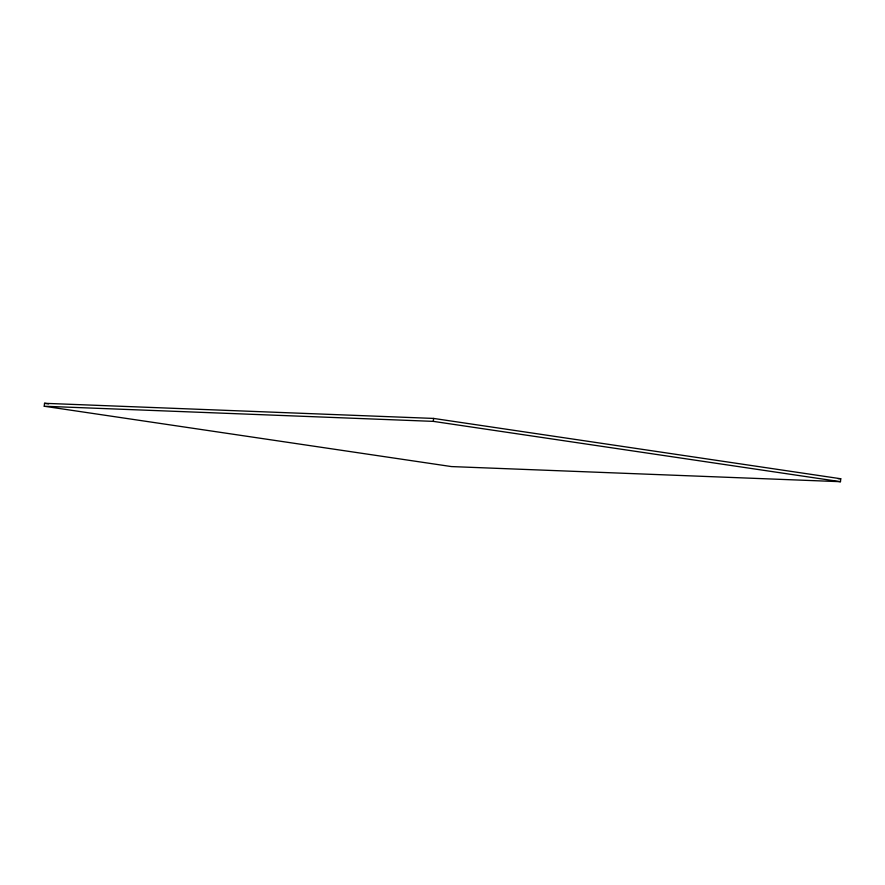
<?xml version="1.0" encoding="UTF-8"?>
<svg xmlns="http://www.w3.org/2000/svg" width="885" height="885" viewBox="0 0 885 885"><rect width="100%" height="100%" fill="white"/><g stroke="black" fill="none" stroke-linecap="round" stroke-linejoin="round"><path stroke-width="1.33" d="M44.25 406.248L44.538 403.306L433.595 418.428L840.75 478.752L840.462 481.694L451.405 466.572L44.25 406.248L433.307 421.371L840.462 481.694M433.307 421.371L433.595 418.428M837.995 478.652L840.75 478.752M44.538 403.306L48.631 403.914"/></g></svg>
